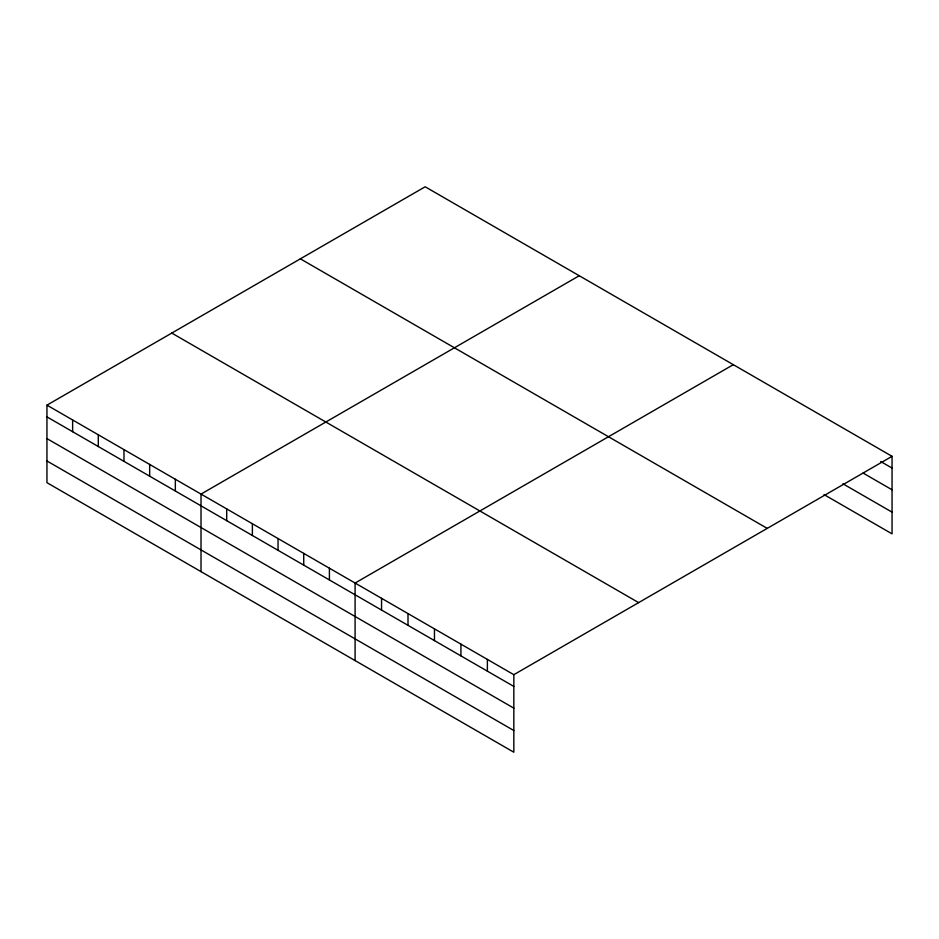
<?xml version="1.0" encoding="UTF-8"?>
<svg xmlns="http://www.w3.org/2000/svg" width="939" height="939" viewBox="0 0 939 939"><rect width="100%" height="100%" fill="white"/><g stroke="black" fill="none" stroke-linecap="round" stroke-linejoin="round"><path stroke-width="1.41" d="M46.95 405.143L513.833 674.683L513.833 752.221L46.95 482.681L46.95 405.143L425.167 186.779L892.05 456.319L892.05 533.857L824.019 494.583M579.246 275.726L201.016 494.09L201.016 571.628M733.312 364.672L355.095 583.037L355.095 660.575M513.833 674.683L892.05 456.319M880.712 461.519L892.05 468.068M863.07 473.045L892.05 489.782M842.917 483.785L892.05 512.142M300.363 258.835L767.233 528.387M171.767 333.075L638.637 602.627M46.95 416.881L513.833 686.432M46.95 438.595L513.833 708.147M46.95 460.967L513.833 730.519M487.376 659.413L487.376 671.162M460.92 644.142L460.92 655.88M434.464 628.86L434.464 640.609M408.007 613.59L408.007 625.327M381.551 598.319L381.551 610.057M329.413 568.212L329.413 579.962M303.731 553.388L303.731 565.137M278.05 538.563L278.05 550.313M252.38 523.739L252.38 535.488M226.698 508.915L226.698 520.652M175.347 479.266L175.347 491.003M149.665 464.441L149.665 476.179M123.983 449.617L123.983 461.354M98.302 434.792L98.302 446.53M72.632 419.968L72.632 431.705"/></g></svg>
